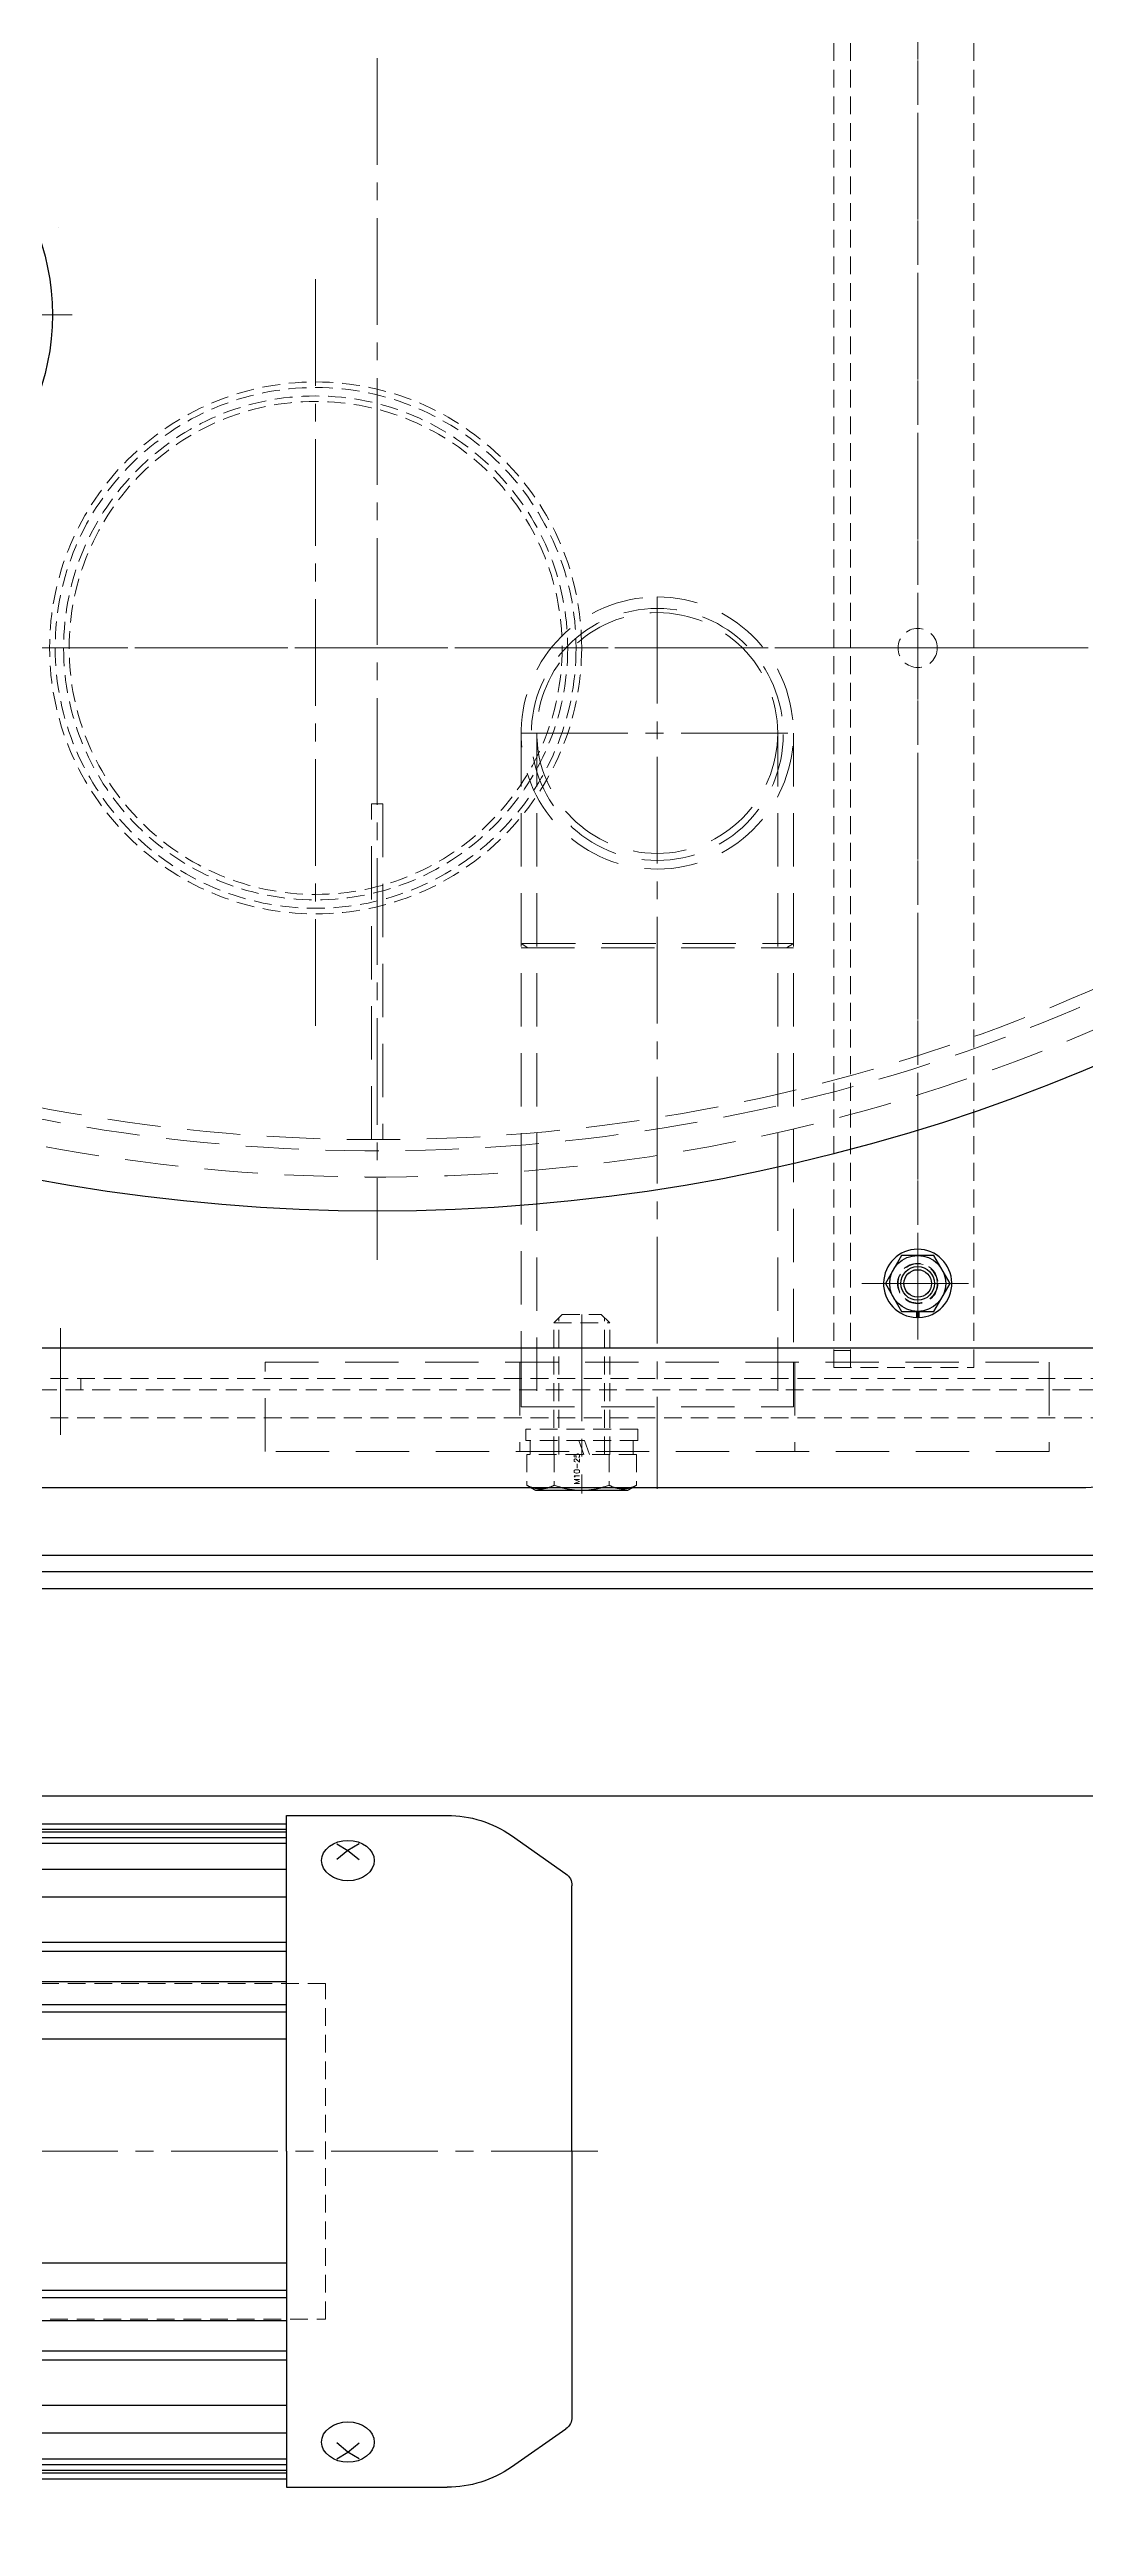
# Model space of a CAD drawing. Header units: millimetres. Extents: x 0 to 10987, y 0 to 7892.
# Drawn here: x 2394.1 to 2579, y 6133.4 to 6575.8 of the extents above; entities that cross this region are included whole.
import ezdxf

# ---------------------------------------------------------------- set-up
doc = ezdxf.new("R2010")
doc.units = ezdxf.units.MM
doc.linetypes.add('CENTER2', pattern=[28.575, 19.05, -3.175, 3.175, -3.175])
doc.linetypes.add('HIDDEN2', pattern=[4.7625, 3.175, -1.5875])
for name, color, linetype, lineweight in [('01_外形線', 7, 'Continuous', 25), ('03_かくれ線', 6, 'HIDDEN2', 13), ('04_中心線', 1, 'CENTER2', 9)]:
    doc.layers.add(name, color=color, linetype=linetype, lineweight=lineweight)
doc.styles.add('KSS_TXT', font='txt.shx', dxfattribs={"bigfont": 'extfont2.shx'})

# ---------------------------------------------------------------- blocks, each defined once
blk = doc.blocks.new('GM-SHYF-RH 0.4kW、1／160、＊＊V、60Hzb')
at = {"layer": '01_外形線'}
for p, q in [((-24, 133), (-24, 130)), ((-23, 134), (0, 134)), ((23, 134), (0, 134)), ((24, 133), (24, 130)), ((-47.27, 130), (-47.27, 125)), ((0.46, 130), (-47.27, 130)), ((0.46, 130), (47.73, 130)), ((47.73, 130), (47.73, 125)), ((-242.27, 127), (-270.97, 127)), ((-242.27, 67), (-242.27, 127)), ((-145.27, 125.5), (-242.27, 125.5)), ((-242.27, 124.5), (-145.27, 124.5)), ((-242.27, 124), (-145.27, 124)), ((-145.27, 126.48), (-131.32, 126.74)), ((-145.27, 67), (-145.27, 126.5)), ((-115.33, 115.5), (-115.33, 125)), ((-115.33, 125), (-15.97, 125)), ((-15.97, 125), (70.37, 125)), ((70.37, 115.5), (70.37, 125)), ((-282.44, 123.38), (-292.16, 116.57)), ((-255.27, 121.92), (-253.27, 120.74)), ((-253.27, 120.74), (-255.27, 119.09)), ((-251.27, 121.92), (-253.27, 120.74)), ((-253.27, 120.74), (-251.27, 119.09)), ((-242.27, 123), (-145.27, 123)), ((-242.27, 122), (-145.27, 122)), ((-139.27, 122.5), (-139.27, 123.5)), ((-139.27, 122.5), (-139.27, 122.1)), ((-128.27, 10.26), (-128.27, 123.74)), ((-242.27, 117.32), (-145.27, 117.32)), ((-136.27, 119.1), (-131.27, 119.1)), ((-116.98, 21), (-115.33, 115.5)), ((72.02, 21), (70.37, 115.5)), ((-293.27, 67), (-293.27, 114.44)), ((-242.27, 112.37), (-145.27, 112.37)), ((-136.27, 112.18), (-131.27, 112.18)), ((-117.38, 111), (-125.27, 111)), ((-139.27, 109.18), (-139.27, 67)), ((-242.27, 104.32), (-145.27, 104.32)), ((-242.27, 102.71), (-145.27, 102.71)), ((-136.27, 106), (-131.27, 106)), ((-242.27, 97.28), (-145.27, 97.28)), ((-242.27, 93.19), (-145.27, 93.19)), ((-242.27, 91.83), (-145.27, 91.83)), ((-242.27, 87), (-145.27, 87)), ((-145.27, 87), (-139.27, 87)), ((-293.27, 67), (-293.27, 19.56)), ((-242.27, 67), (-242.27, 7)), ((-145.27, 67), (-145.27, 7.5)), ((-139.27, 24.82), (-139.27, 67)), ((-242.27, 47), (-145.27, 47)), ((-145.27, 47), (-139.27, 47)), ((-242.27, 42.17), (-145.27, 42.17)), ((-242.27, 40.81), (-145.27, 40.81)), ((-242.27, 36.72), (-145.27, 36.72)), ((-242.27, 31.29), (-145.27, 31.29)), ((-242.27, 29.68), (-145.27, 29.68)), ((-136.27, 28), (-131.27, 28)), ((-125.27, 23), (-118.98, 23)), ((-242.27, 21.63), (-145.27, 21.63)), ((-136.27, 21.82), (-131.27, 21.82)), ((-116.77, 9), (-116.98, 21)), ((-116.98, 21), (-15.97, 21)), ((-15.97, 21), (72.02, 21)), ((71.82, 9.5), (72.02, 21)), ((-282.44, 10.62), (-292.16, 17.43)), ((-253.27, 13.26), (-255.27, 14.91)), ((-253.27, 13.26), (-251.27, 14.91)), ((-242.27, 16.68), (-145.27, 16.68)), ((-136.27, 14.9), (-131.27, 14.9)), ((-255.27, 12.08), (-253.27, 13.26)), ((-251.27, 12.08), (-253.27, 13.26)), ((-242.27, 12), (-145.27, 12)), ((-242.27, 11), (-145.27, 11)), ((-242.27, 10), (-145.27, 10)), ((-242.27, 9.5), (-145.27, 9.5)), ((-139.27, 11.5), (-139.27, 11.9)), ((-139.27, 11.5), (-139.27, 11.9)), ((-139.27, 11.5), (-139.27, 10.5)), ((-15.97, 9), (-116.77, 9)), ((-15.97, 9), (71.31, 9)), ((71.31, 9), (71.82, 9.5)), ((-242.27, 7), (-270.97, 7)), ((-145.27, 8.5), (-242.27, 8.5)), ((-145.27, 7.52), (-131.32, 7.26))]:
    blk.add_line(p, q, dxfattribs=at)
for points in [[(-248.57, 118.92), (-248.66, 119.63), (-248.93, 120.3), (-249.36, 120.93), (-249.95, 121.47), (-250.66, 121.92), (-251.47, 122.25), (-252.35, 122.46), (-253.27, 122.53), (-254.19, 122.46), (-255.07, 122.25), (-255.88, 121.92), (-256.59, 121.47), (-257.18, 120.93), (-257.61, 120.3), (-257.88, 119.63), (-257.97, 118.92), (-257.88, 118.22), (-257.61, 117.54), (-257.18, 116.92), (-256.59, 116.38), (-255.88, 115.93), (-255.07, 115.59), (-254.19, 115.39), (-253.27, 115.32), (-252.35, 115.39), (-251.47, 115.59), (-250.66, 115.93), (-249.95, 116.38), (-249.36, 116.92), (-248.93, 117.54), (-248.66, 118.22)], [(-248.57, 15.08), (-248.66, 15.78), (-248.93, 16.46), (-249.36, 17.08), (-249.95, 17.62), (-250.66, 18.07), (-251.47, 18.41), (-252.35, 18.61), (-253.27, 18.68), (-254.19, 18.61), (-255.07, 18.41), (-255.88, 18.07), (-256.59, 17.62), (-257.18, 17.08), (-257.61, 16.46), (-257.88, 15.78), (-257.97, 15.08), (-257.88, 14.37), (-257.61, 13.7), (-257.18, 13.07), (-256.59, 12.53), (-255.88, 12.08), (-255.07, 11.75), (-254.19, 11.54), (-253.27, 11.47), (-252.35, 11.54), (-251.47, 11.75), (-250.66, 12.08), (-249.95, 12.53), (-249.36, 13.07), (-248.93, 13.7), (-248.66, 14.37)]]:
    blk.add_lwpolyline(points, close=True, dxfattribs=at)
for centre, radius, start, end in [((-23, 133), 1, 90, 180), ((23, 133), 1, 0, 90), ((-270.97, 107), 20, 90, 125), ((-142.27, 123.5), 3, 0, 90), ((-131.27, 123.74), 3, 0, 90.9812), ((-136.27, 122.1), 3, 180, 270), ((-290.67, 114.44), 2.6, 125, 180), ((-131.27, 116.1), 3, 0, 90), ((-136.27, 109.18), 3, 90, 180), ((-131.27, 109.18), 3, 0, 90), ((-125.27, 114), 3, 180, 270), ((-117.38, 113), 2, 270, 359), ((-136.27, 103), 3, 90, 180), ((-136.27, 31), 3, 180, 270), ((-136.27, 24.82), 3, 180, 270), ((-131.27, 24.82), 3, 270, 0), ((-125.27, 20), 3, 90, 180), ((-118.98, 21), 2, 359, 90), ((-290.67, 19.56), 2.6, 180, 235), ((-131.27, 17.9), 3, 270, 0), ((-136.27, 11.9), 3, 90, 180), ((-270.97, 27), 20, 235, 270), ((-142.27, 10.5), 3, 270, 0), ((-131.27, 10.26), 3, 269.0188, 0)]:
    blk.add_arc(centre, radius, start, end, dxfattribs=at)
at = {"layer": '03_かくれ線'}
for p, q in [((-17.5, 110.75), (-17.5, 131.5)), ((17.5, 110.75), (17.5, 131.5)), ((-112, 125), (-112, 109)), ((-92, 109), (-92, 125)), ((47, 125), (47, 109)), ((67, 109), (67, 125)), ((-18.5, 108), (-18.5, 110.75)), ((-18.5, 110.75), (19.5, 110.75)), ((19.5, 108), (19.5, 110.75)), ((-112, 109), (-92, 109)), ((-109, 25), (-109, 109)), ((-95, 25), (-95, 109)), ((-18.5, 108), (19.5, 108)), ((-17.5, 82), (-17.5, 108)), ((17.5, 82), (17.5, 108)), ((47, 109), (67, 109)), ((50, 25), (50, 109)), ((64, 25), (64, 109)), ((-17.8, 52), (-17.8, 82)), ((-17.8, 82), (17.8, 82)), ((17.8, 52), (17.8, 82)), ((-17.8, 52), (17.8, 52)), ((-17.5, 26), (-17.5, 52)), ((17.5, 26), (17.5, 52)), ((-112, 9), (-112, 25)), ((-112, 25), (-92, 25)), ((-92, 25), (-92, 9)), ((-18.5, 23.25), (-18.5, 26)), ((-18.5, 26), (19.5, 26)), ((-18.5, 23.25), (19.5, 23.25)), ((-17.5, 2.5), (-17.5, 23.25)), ((17.5, 2.5), (17.5, 23.25)), ((19.5, 23.25), (19.5, 26)), ((47, 9), (47, 25)), ((47, 25), (67, 25)), ((67, 25), (67, 9)), ((-47.27, 4), (-47.27, 9)), ((47.73, 4), (47.73, 9)), ((0.23, 4), (-47.27, 4)), ((47.73, 4), (-47.27, 4)), ((-24, 1), (-24, 4)), ((-23, 0), (0, 0)), ((23, 0), (0, 0)), ((24, 1), (24, 4))]:
    blk.add_line(p, q, dxfattribs=at)
blk.add_lwpolyline([(-249.27, 97), (-176.27, 97), (-176.27, 37), (-249.27, 37)], close=True, dxfattribs=at)
for centre, radius, start, end in [((-20, 131.5), 2.5, 0, 90), ((20, 131.5), 2.5, 90, 180), ((-23, 1), 1, 180, 270), ((-20, 2.5), 2.5, 270, 0), ((20, 2.5), 2.5, 180, 270), ((23, 1), 1, 270, 0)]:
    blk.add_arc(centre, radius, start, end, dxfattribs=at)
at = {"layer": '04_中心線'}
for p, q in [((0, 134), (0, 0)), ((-102, 6.46), (-102, 127.76)), ((57, 6.46), (57, 127.76)), ((-297.9, 67), (75.91, 67))]:
    blk.add_line(p, q, dxfattribs=at)
blk = doc.blocks.new('*U433')
at = {"layer": '04_中心線', "color": 0, "linetype": 'CENTER2', "transparency": 16777216}
for p, q in [((0, 8.4), (0, 45.5)), ((-45.5, 0), (-8.4, 0)), ((8.4, 0), (45.5, 0)), ((0, -45.5), (0, -8.4))]:
    blk.add_line(p, q, dxfattribs=at)
at = {"layer": '04_中心線', "color": 0, "linetype": 'Continuous', "transparency": 16777216}
for p, q in [((-4.2, 0), (4.2, 0)), ((0, -4.2), (0, 4.2))]:
    blk.add_line(p, q, dxfattribs=at)

msp = doc.modelspace()

# ---------------------------------------------------------------- linework, layer by layer
at = {"layer": '01_外形線'}
for p, q in [((2546.189, 6360.442), (2543.302, 6355.442)), ((2551.962, 6360.442), (2546.189, 6360.442)), ((2554.849, 6355.442), (2551.962, 6360.442)), ((2543.302, 6355.442), (2546.189, 6350.442)), ((2551.962, 6350.442), (2554.849, 6355.442)), ((2546.189, 6350.442), (2551.962, 6350.442)), ((2548.851, 6350.442), (2548.851, 6349.346)), ((2549.301, 6350.442), (2549.301, 6349.346)), ((2480.083, 6318.942), (2480.828, 6318.512)), ((2480.828, 6318.512), (2497.328, 6318.512)), ((2497.328, 6318.512), (2498.073, 6318.942)), ((2029.078, 6306.942), (2829.078, 6306.942)), ((2029.078, 6300.942), (2829.078, 6300.942))]:
    msp.add_line(p, q, dxfattribs=at)
msp.add_lwpolyline([(2147.578, 6625.423), (2143.53, 6625.423, 0.4933243), (2133.872, 6612.829, 0.7668698), (2771.284, 6612.829, 0.4933243), (2761.627, 6625.423), (2757.578, 6625.423), (2757.578, 6628.423), (2147.578, 6628.423)], format="xyb", close=True, dxfattribs=at)
msp.add_lwpolyline([(2024.078, 6618.942), (2579.078, 6618.942, -0.4142136), (2589.078, 6608.942), (2589.078, 6328.942, -0.4142136), (2579.078, 6318.942), (2024.078, 6318.942), (2024.078, 6618.942)], format="xyb", dxfattribs=at)
for points in [[(2029.078, 6343.942), (2829.078, 6343.942), (2829.078, 6303.942), (2029.078, 6303.942)], [(2034.078, 6263.942), (2824.078, 6263.942), (2829.078, 6268.942), (2829.078, 6303.942), (2029.078, 6303.942), (2029.078, 6268.942)]]:
    msp.add_lwpolyline(points, close=True, dxfattribs=at)
for centre, radius in [((2352.578, 6528.423), 42), ((2549.076, 6355.442), 5), ((2549.076, 6355.442), 3), ((2549.076, 6355.442), 2.458)]:
    msp.add_circle(centre, radius, dxfattribs=at)
for centre, radius, start, end in [((2549.076, 6355.442), 6.1, 272.11385, 267.88615), ((2549.076, 6355.442), 6, 267.88615, 272.1491), ((2481.717, 6323.665), 4.907, 254.25373, 285.74627), ((2489.078, 6332.291), 13.779, 255.64502, 284.35498), ((2496.439, 6323.665), 4.907, 254.25373, 285.74627)]:
    msp.add_arc(centre, radius, start, end, dxfattribs=at)
at = {"layer": '03_かくれ線'}
for p, q in [((2534.076, 6340.442), (2534.076, 6597.442)), ((2537.076, 6340.442), (2537.076, 6597.442)), ((2559.076, 6340.442), (2559.076, 6597.442)), ((2549.076, 6346.842), (2549.076, 6591.042)), ((2540.476, 6468.942), (2557.676, 6468.942)), ((2540.476, 6355.442), (2557.676, 6355.442)), ((2484.078, 6348.412), (2485.578, 6349.912)), ((2484.078, 6324.912), (2484.078, 6348.412)), ((2484.078, 6348.412), (2494.078, 6348.412)), ((2484.978, 6324.912), (2484.978, 6349.312)), ((2485.578, 6349.912), (2492.578, 6349.912)), ((2494.078, 6348.412), (2492.578, 6349.912)), ((2493.178, 6324.912), (2493.178, 6349.312)), ((2494.078, 6324.912), (2494.078, 6348.412)), ((2534.076, 6343.442), (2537.076, 6343.442)), ((2534.076, 6340.442), (2559.076, 6340.442)), ((2745.078, 6338.442), (2354.078, 6338.442)), ((2354.078, 6336.442), (2745.078, 6336.442)), ((2399.632, 6338.442), (2399.632, 6336.442)), ((2745.078, 6331.442), (2354.078, 6331.442)), ((2499.078, 6329.412), (2479.078, 6329.412)), ((2479.078, 6327.942), (2479.078, 6329.412)), ((2479.078, 6327.942), (2479.078, 6327.412)), ((2499.078, 6327.412), (2479.078, 6327.412)), ((2479.878, 6327.412), (2479.878, 6324.912)), ((2488.578, 6327.412), (2489.488, 6324.912)), ((2489.578, 6327.412), (2490.488, 6324.912)), ((2498.278, 6324.912), (2498.278, 6327.412)), ((2499.078, 6327.942), (2499.078, 6329.412)), ((2499.078, 6327.412), (2499.078, 6327.942)), ((2479.263, 6324.912), (2479.263, 6319.415)), ((2498.893, 6324.912), (2479.263, 6324.912)), ((2484.171, 6324.912), (2484.171, 6319.415)), ((2493.986, 6324.912), (2493.986, 6319.415)), ((2498.893, 6324.912), (2498.893, 6319.415)), ((2479.263, 6319.415), (2480.046, 6318.963)), ((2498.893, 6319.415), (2498.073, 6318.942))]:
    msp.add_line(p, q, dxfattribs=at)
at = {"layer": '03_かくれ線', "ltscale": 3, "transparency": 33554559}
for p, q in [((2478.278, 6453.745), (2478.278, 6375.465)), ((2481.078, 6453.745), (2481.078, 6374.343)), ((2524.078, 6453.745), (2524.078, 6374.343)), ((2526.878, 6453.745), (2526.878, 6383.078)), ((2478.278, 6415.395), (2526.878, 6415.395)), ((2478.283, 6416.157), (2479.478, 6415.395)), ((2478.478, 6416.167), (2526.7, 6416.167)), ((2525.678, 6415.395), (2526.9, 6416.174)), ((2526.878, 6383.078), (2526.878, 6341.399)), ((2478.278, 6375.465), (2478.278, 6341.399)), ((2481.078, 6374.343), (2481.078, 6333.399)), ((2524.078, 6374.343), (2524.078, 6333.399)), ((2432.578, 6341.399), (2572.578, 6341.399)), ((2432.578, 6325.399), (2432.578, 6341.399)), ((2478.028, 6341.399), (2478.028, 6325.399)), ((2478.278, 6333.399), (2478.278, 6341.399)), ((2526.878, 6333.399), (2526.878, 6341.399)), ((2527.128, 6341.399), (2527.128, 6325.399)), ((2572.578, 6341.399), (2572.578, 6325.399)), ((2478.278, 6333.399), (2526.878, 6333.399)), ((2572.578, 6325.399), (2432.578, 6325.399))]:
    msp.add_line(p, q, dxfattribs=at)
msp.add_lwpolyline([(2453.578, 6381.126), (2451.578, 6381.126), (2451.578, 6441.126), (2453.578, 6441.126)], close=True, dxfattribs=at)
at = {"layer": '03_かくれ線'}
for centre, radius in [((2441.578, 6468.942), 47.5), ((2441.578, 6468.942), 46.5), ((2441.578, 6468.942), 45), ((2441.578, 6468.942), 44.016), ((2549.076, 6468.942), 3.5), ((2549.076, 6355.442), 3.6), ((2549.076, 6355.442), 3.5), ((2549.076, 6355.442), 2.458)]:
    msp.add_circle(centre, radius, dxfattribs=at)
at = {"layer": '03_かくれ線', "ltscale": 3, "transparency": 33554559}
for centre, radius in [((2502.578, 6453.495), 22.5), ((2502.578, 6453.745), 21.5)]:
    msp.add_circle(centre, radius, dxfattribs=at)
for centre, radius, start, end in [((2452.578, 6698.444), 324, 188.74896, 349.18729), ((2452.578, 6698.444), 319.319, 188.87824, 349.02683), ((2452.578, 6698.444), 317.319, 189.04728, 348.95681), ((2502.578, 6453.745), 24.3, 96.12457, 90)]:
    msp.add_arc(centre, radius, start, end, dxfattribs=at)
at = {"layer": '03_かくれ線'}
for centre, radius, start, end in [((2481.717, 6323.665), 4.907, 240.00001, 254.25373), ((2481.717, 6323.665), 4.907, 285.74627, 299.99999), ((2489.078, 6332.291), 13.779, 249.136, 255.64502), ((2489.078, 6332.291), 13.779, 284.35498, 290.864), ((2496.439, 6323.665), 4.907, 240.00001, 254.25373), ((2496.439, 6323.665), 4.907, 285.74627, 299.99999)]:
    msp.add_arc(centre, radius, start, end, dxfattribs=at)
at = {"layer": '04_中心線', "transparency": 33554559}
for p, q in [((2452.578, 6631.444), (2452.578, 6359.676)), ((2502.578, 6478.045), (2502.578, 6318.739)), ((2478.278, 6453.745), (2526.878, 6453.745))]:
    msp.add_line(p, q, dxfattribs=at)
at = {"layer": '04_中心線'}
for p, q in [((2549.076, 6345.442), (2549.076, 6592.442)), ((2127.058, 6446.369), (2395.613, 6544.115)), ((2441.578, 6401.442), (2441.578, 6536.442)), ((2015.578, 6468.942), (2599.078, 6468.942)), ((2354.078, 6468.942), (2754.078, 6468.942)), ((2549.076, 6361.542), (2549.076, 6349.342)), ((2539.076, 6355.442), (2559.076, 6355.442)), ((2555.176, 6355.442), (2542.976, 6355.442)), ((2489.078, 6349.912), (2489.078, 6317.912)), ((2396.032, 6347.442), (2396.032, 6327.442))]:
    msp.add_line(p, q, dxfattribs=at)

# ---------------------------------------------------------------- block references
at = {"xscale": -1}
msp.add_blockref('GM-SHYF-RH 0.4kW、1／160、＊＊V、60Hzb', (2194.078, 6133.442), dxfattribs=at)
at = {"layer": '04_中心線', "linetype": 'CENTER2'}
msp.add_blockref('*U433', (2352.578, 6528.423), dxfattribs=at)

# ---------------------------------------------------------------- texts
at = {"layer": '03_かくれ線', "style": 'KSS_TXT'}
msp.add_text('M10-25', height=1, rotation=90, dxfattribs=at).set_placement((2488.718, 6319.553))

doc.saveas('drawing.dxf')
